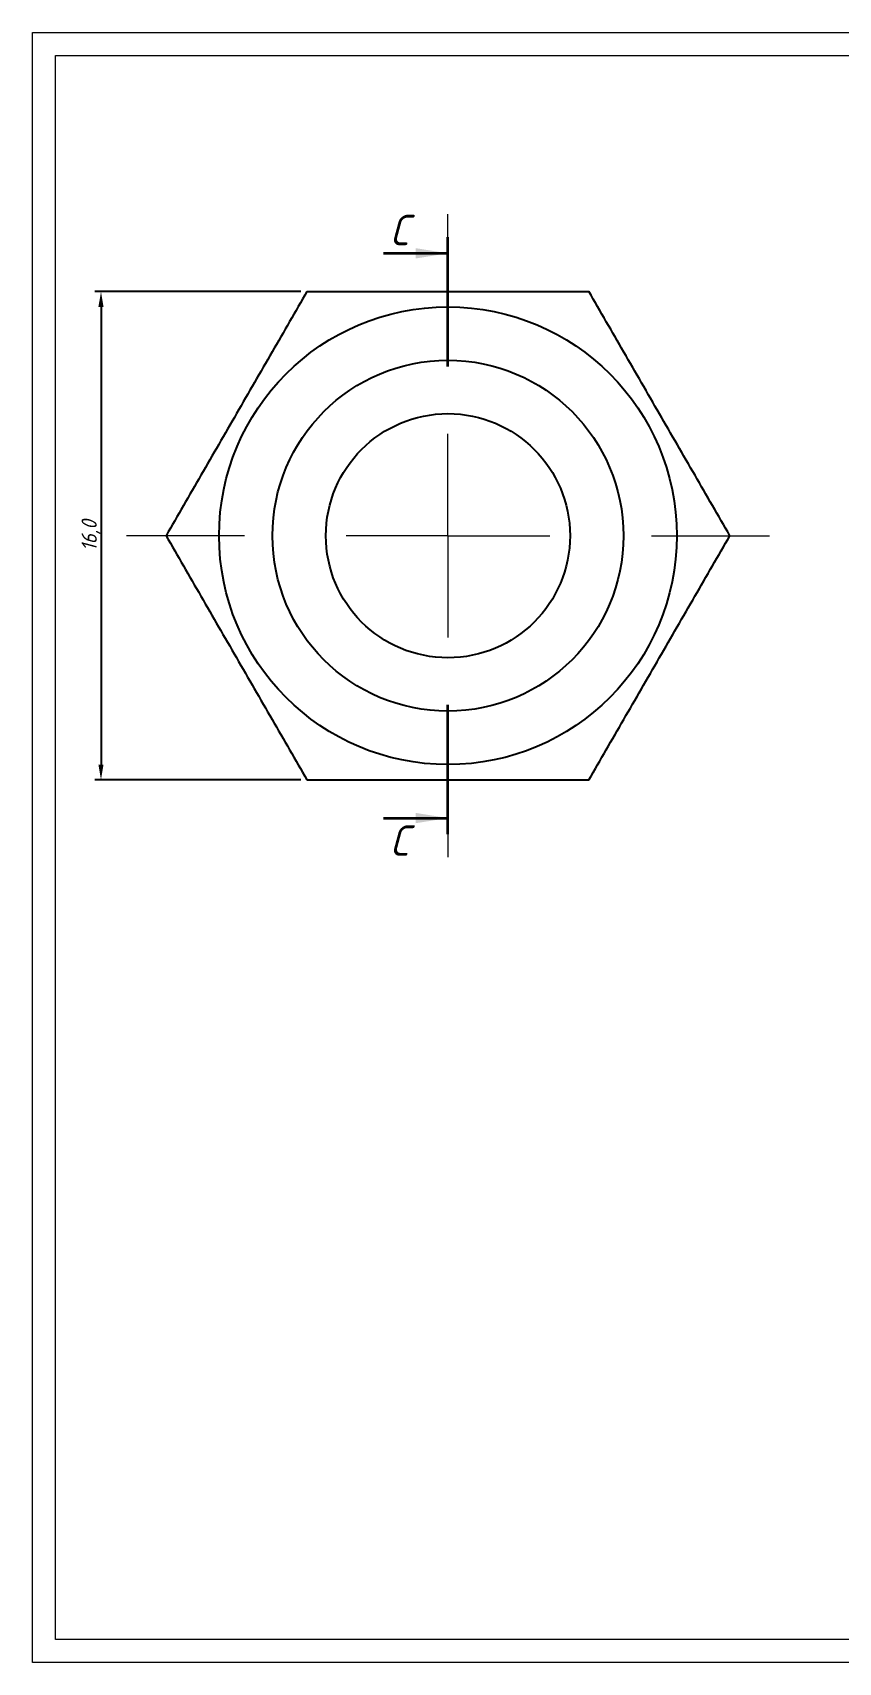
# Model space of a CAD drawing. Header units: millimetres. Extents: x 1580.7 to 1657.2, y 600 to 653.4.
# Drawn here: x 1580.7 to 1607.1, y 600 to 653.4 of the extents above; entities that cross this region are included whole.
import ezdxf

# ---------------------------------------------------------------- set-up
doc = ezdxf.new("R2010")
doc.units = ezdxf.units.MM
doc.linetypes.add('PHANTOM', pattern=[12.7, 6.35, -1.27, 1.27, -1.27, 1.27, -1.27])
doc.linetypes.add('SLD-Solid', pattern=[0])
doc.styles.add('GENISO', font='geniso.shx', dxfattribs={"oblique": 15})
doc.dimstyles.new('Scale', dxfattribs={"dimscale": 0.2, "dimtxt": 2.5, "dimasz": 2.5, "dimexe": 1, "dimexo": 1, "dimgap": 0.2, "dimtad": 1, "dimdec": 1, "dimzin": 0, "dimtxsty": 'GENISO', "dimcen": 2.5, "dimclrd": 1, "dimclre": 1, "dimclrt": 7, "dimadec": 0, "dimazin": 0, "dimtfac": 1, "dimtdec": 1, "dimtmove": 0, "dimatfit": 3, "dimfxl": 1, "dimtzin": 0, "dimlwd": -1, "dimlwe": -1, "dimarcsym": 0})

# ---------------------------------------------------------------- blocks, each defined once
blk = doc.blocks.new('SW_CENTERMARKSYMBOL_0')
at = {"color": 0, "linetype": 'Continuous', "lineweight": 0}
for p, q in [((0, 20), (0, 31.6)), ((0, 0), (0, 10)), ((-20, 0), (-31.6, 0)), ((0, 0), (-10, 0)), ((0, 0), (0, -10)), ((0, 0), (10, 0)), ((20, 0), (31.6, 0)), ((0, -20), (0, -31.6))]:
    blk.add_line(p, q, dxfattribs=at)
blk = doc.blocks.new('*D2')
at = {"color": 1, "transparency": 16777216}
for p, q in [((1589.535, 644.882), (1582.786, 644.882)), ((1582.986, 644.382), (1582.986, 629.382)), ((1589.535, 628.882), (1582.786, 628.882))]:
    blk.add_line(p, q, dxfattribs=at)
at = {"color": 1, "lineweight": -2, "transparency": 16777216}
for points in [[(1582.902, 644.382), (1583.069, 644.382), (1582.986, 644.882)], [(1582.902, 629.382), (1583.069, 629.382), (1582.986, 628.882)]]:
    blk.add_solid(points, dxfattribs=at)
at = {"layer": 'Defpoints', "color": 0, "lineweight": -2, "transparency": 16777216}
for p in [(1589.735, 644.882), (1582.986, 628.882), (1589.735, 628.882)]:
    blk.add_point(p, dxfattribs=at)
at = {"color": 7, "transparency": 16777216, "insert": (1582.658, 636.882), "char_height": 0.5, "attachment_point": 5, "rotation": 90, "style": 'GENISO'}
blk.add_mtext('16,0', dxfattribs=at)

msp = doc.modelspace()

# ---------------------------------------------------------------- linework, layer by layer
at = {"color": 242, "linetype": 'PHANTOM', "lineweight": 35, "true_color": 0xcd2027}
for p, q in [((1594.354, 642.431), (1594.354, 646.665)), ((1594.354, 627.1), (1594.354, 631.335))]:
    msp.add_line(p, q, dxfattribs=at)
at = {"color": 242, "linetype": 'Continuous', "lineweight": 35, "true_color": 0xcd2027}
for p, q in [((1592.237, 646.136), (1594.354, 646.136)), ((1592.237, 627.629), (1594.354, 627.629))]:
    msp.add_line(p, q, dxfattribs=at)
at = {"color": 7, "linetype": 'SLD-Solid', "lineweight": 15}
for points in [[(1580.745, 653.369), (1657.203, 653.369), (1657.203, 599.96), (1580.745, 599.96)], [(1581.494, 652.619), (1656.454, 652.619), (1656.454, 600.71), (1581.494, 600.71)]]:
    msp.add_lwpolyline(points, close=True, dxfattribs=at)
at = {"color": 5, "linetype": 'Continuous', "lineweight": 25}
for radius in [7.5, 5.75, 4]:
    msp.add_circle((1594.354, 636.882), radius, dxfattribs=at)
for points, knots in [([(1589.735, 644.882), (1589.357, 644.227), (1588.976, 643.568), (1588.208, 642.238), (1587.821, 641.567), (1587.233, 640.549), (1587.036, 640.208), (1586.647, 639.534), (1586.453, 639.198), (1585.876, 638.198), (1585.494, 637.538), (1585.116, 636.882)], [0, 0, 0, 0, 0.25, 0.25, 0.5, 0.5, 0.625, 0.625, 0.75, 0.75, 1, 1, 1, 1]), ([(1589.735, 644.882), (1590.489, 644.882), (1591.259, 644.882), (1592.802, 644.882), (1593.577, 644.882), (1595.137, 644.882), (1595.926, 644.882), (1597.467, 644.882), (1598.224, 644.882), (1598.972, 644.882)], [0, 0, 0, 0, 0.25, 0.25, 0.5, 0.5, 0.75, 0.75, 1, 1, 1, 1]), ([(1603.591, 636.882), (1603.213, 637.537), (1602.833, 638.196), (1602.065, 639.526), (1601.677, 640.197), (1601.089, 641.216), (1600.893, 641.556), (1600.503, 642.231), (1600.31, 642.566), (1599.732, 643.567), (1599.351, 644.227), (1598.972, 644.882)], [0, 0, 0, 0, 0.25, 0.25, 0.5, 0.5, 0.625, 0.625, 0.75, 0.75, 1, 1, 1, 1]), ([(1585.116, 636.882), (1585.494, 636.227), (1585.875, 635.568), (1586.643, 634.238), (1587.03, 633.567), (1587.618, 632.549), (1587.815, 632.208), (1588.204, 631.534), (1588.398, 631.198), (1588.975, 630.198), (1589.356, 629.538), (1589.735, 628.882)], [0, 0, 0, 0, 0.25, 0.25, 0.5, 0.5, 0.625, 0.625, 0.75, 0.75, 1, 1, 1, 1]), ([(1598.972, 628.882), (1599.35, 629.537), (1599.731, 630.196), (1600.499, 631.526), (1600.887, 632.197), (1601.474, 633.216), (1601.671, 633.556), (1602.06, 634.231), (1602.254, 634.566), (1602.832, 635.567), (1603.213, 636.227), (1603.591, 636.882)], [0, 0, 0, 0, 0.25, 0.25, 0.5, 0.5, 0.625, 0.625, 0.75, 0.75, 1, 1, 1, 1]), ([(1589.735, 628.882), (1590.489, 628.882), (1591.259, 628.882), (1592.802, 628.882), (1593.577, 628.882), (1595.137, 628.882), (1595.926, 628.882), (1597.467, 628.882), (1598.224, 628.882), (1598.972, 628.882)], [0, 0, 0, 0, 0.25, 0.25, 0.5, 0.5, 0.75, 0.75, 1, 1, 1, 1])]:
    msp.add_open_spline(points, degree=3, knots=knots, dxfattribs=at)
at = {"color": 242, "linetype": 'Continuous', "lineweight": 35, "true_color": 0xcd2027}
for points in [[(1594.354, 646.136), (1593.295, 646.305), (1593.295, 645.966)], [(1594.354, 627.629), (1593.295, 627.798), (1593.295, 627.46)]]:
    msp.add_solid(points, dxfattribs=at)

# ---------------------------------------------------------------- block references
at = {"color": 242, "linetype": 'Continuous', "lineweight": 0, "true_color": 0xcd2027, "xscale": 0.3333333333333341, "yscale": 0.3333333333333341, "zscale": 0.3333333333333341}
msp.add_blockref('SW_CENTERMARKSYMBOL_0', (1594.354, 636.882), dxfattribs=at)

# ---------------------------------------------------------------- texts
at = {"color": 7, "char_height": 1, "attachment_point": 5, "style": 'GENISO'}
for insert in [(1592.755, 646.899), (1592.755, 626.893)]:
    msp.add_mtext('C', dxfattribs=dict(at, insert=insert))

# ---------------------------------------------------------------- dimensions: what is measured, and where the dimension line sits
dim = msp.add_linear_dim(base=(1582.986, 628.882), p1=(1589.735, 644.882), p2=(1589.735, 628.882), angle=90, dimstyle='Scale')
dim.commit()
dim.dimension.update_dxf_attribs({"geometry": '*D2', "text_midpoint": (1582.658, 636.882)})

doc.saveas('drawing.dxf')
